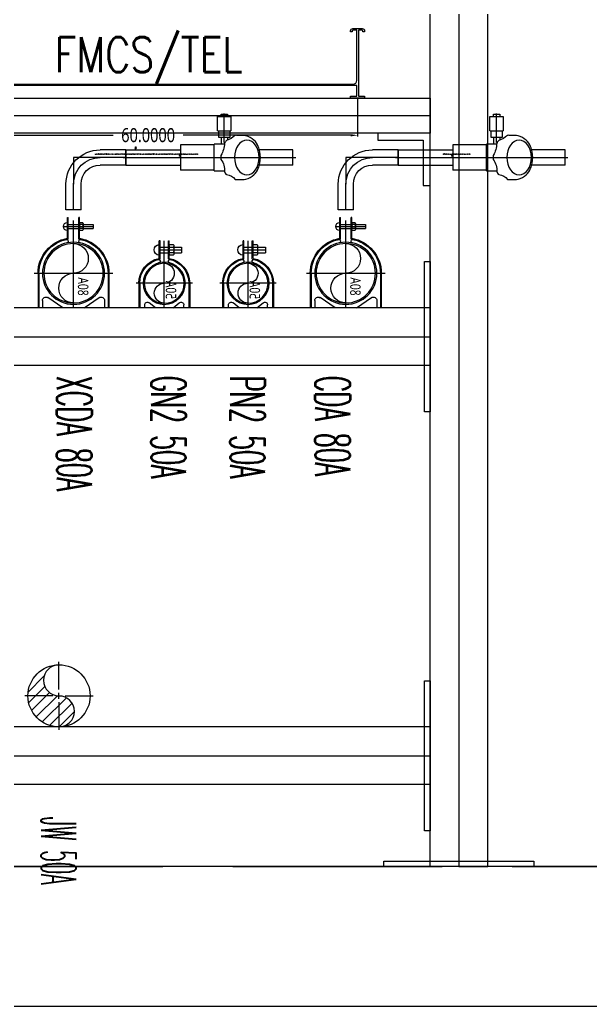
# Model space of a CAD drawing. Extents: x -3080 to 28500, y -1326 to 31609.
# Drawn here: x 11174.5 to 11256.4, y 26300.8 to 26442 of the extents above; entities that cross this region are included whole.
import ezdxf
from ezdxf.enums import TextEntityAlignment as Align
from ezdxf.xclip import XClip

# ---------------------------------------------------------------- set-up
doc = ezdxf.new("R2010")
doc.units = 0
doc.header["$LTSCALE"] = 100
doc.header["$XCLIPFRAME"] = 2
doc.linetypes.add('188K-SM-07-F10-MECH-CR PIPE-Y2257103$0$CENTER', pattern=[2, 1.25, -0.25, 0.25, -0.25])
doc.linetypes.add('188K-SM-07-F10-MECH-CR PIPE-Y2257103$0$X-S-FAB_SL ALL$0$HIDDEN', pattern=[0.4, 0.3, -0.1])
for name, color, linetype in [('0-xref', 8, 'Continuous'), ('188K-SM-07-F10-MECH-CR PIPE-Y2257103$0$0-AP7P1-SM-08-BG_CDA', 6, 'Continuous'), ('188K-SM-07-F10-MECH-CR PIPE-Y2257103$0$0-BG', 6, 'Continuous'), ('188K-SM-07-F10-MECH-CR PIPE-Y2257103$0$0-Y-CCD', 5, 'Continuous'), ('188K-SM-07-F10-MECH-CR PIPE-Y2257103$0$15P6-SM-08-FNN-320-A(10)-UIS-TCM$0$15P6-SM-08-FNN-320-A(10)-UIS-TCM$0$15P6-SM-08-FNN-320-A(10)-UIS-TCM$0$15P6-SM-08-FNN-320-A(10)-UIS-TCM$0$15P6-SM-08-FNN-320-A(10)-UIS-TCM$0$G-BG_XCDA.TXT', 21, 'Continuous'), ('188K-SM-07-F10-MECH-CR PIPE-Y2257103$0$18P6-SM-08-FNN-120-A(X)-20211124$0$0-和淞-G-BG_PN2', 116, 'Continuous'), ('188K-SM-07-F10-MECH-CR PIPE-Y2257103$0$AP6A-SM-08-FNN-300-A(18)-BAY$0$0-PV', 5, 'Continuous'), ('188K-SM-07-F10-MECH-CR PIPE-Y2257103$0$AP7P1-SM-08-FNN-120-A(12.5)-SMP$0$18P6-SM-08-FNN-120-A(X)-20211124$0$0-和淞-G-BG_GN2', 5, 'Continuous'), ('188K-SM-07-F10-MECH-CR PIPE-Y2257103$0$DIM', 3, 'Continuous'), ('188K-SM-07-F10-MECH-CR PIPE-Y2257103$0$H-TXT', 7, 'Continuous'), ('188K-SM-07-F10-MECH-CR PIPE-Y2257103$0$SH-LINE-130', 2, 'Continuous'), ('188K-SM-07-F10-MECH-CR PIPE-Y2257103$0$UPW_PVDF', 7, 'Continuous'), ('188K-SM-07-F10-MECH-CR PIPE-Y2257103$0$X-S-FAB_SL ALL$0$ASP_8', 8, 'Continuous'), ('188K-SM-07-F10-MECH-CR PIPE-Y2257103$0$X-S-FAB_SL ALL$0$HID', 5, '188K-SM-07-F10-MECH-CR PIPE-Y2257103$0$X-S-FAB_SL ALL$0$HIDDEN')]:
    doc.layers.add(name, color=color, linetype=linetype)
doc.layers.add('188K-SM-07-F10-MECH-CR PIPE-Y2257103$0$Blcok.TXT', color=7, linetype='Continuous', plot=False)
doc.layers.add('188K-SM-07-F10-MECH-CR PIPE-Y2257103$0$Block.TXT', color=7, linetype='Continuous', plot=False)
doc.styles.add('188K-SM-07-F10-MECH-CR PIPE-Y2257103$0$AA-TXT', font='romans.shx', dxfattribs={"bigfont": 'chineset.shx'})
doc.styles.add('188K-SM-07-F10-MECH-CR PIPE-Y2257103$0$AP6A-SM-08-FNN-300-A(18)-BAY$0$15P6-SM-08-FNN-100-A(D)-UIS-TCM$0$aa-txt', font='simplex.shx', dxfattribs={"width": 0.8, "bigfont": 'CHINA.shx'})
doc.styles.add('188K-SM-07-F10-MECH-CR PIPE-Y2257103$0$AP6A-SM-08-FNN-300-A(18)-BAY$0$15P6-SM-08-FNN-100-A(D)-UIS-TCM$0$SM-08-FNN-300-0_WWT(8)$0$SIMPLEX', font='SIMPLEX.shx', dxfattribs={"width": 0.7})
doc.styles.add('188K-SM-07-F10-MECH-CR PIPE-Y2257103$0$Standard', font='', dxfattribs={"width": 0.8})
doc.styles.add('188K-SM-07-F10-MECH-CR PIPE-Y2257103$0$TXT', font='txt.shx', dxfattribs={"width": 0.55, "bigfont": 'chineset.shx'})
doc.styles.get('188K-SM-07-F10-MECH-CR PIPE-Y2257103$0$Standard').set_extended_font_data('Microsoft JhengHei')
doc.dimstyles.new('188K-SM-07-F10-MECH-CR PIPE-Y2257103$0$Standard', dxfattribs={"dimtxt": 0.18, "dimasz": 0.18, "dimexe": 0.18, "dimexo": 0.0625, "dimgap": 0.09, "dimtad": 0, "dimtih": 1, "dimtoh": 1, "dimdec": 4, "dimzin": 0, "dimdsep": 46, "dimtxsty": '188K-SM-07-F10-MECH-CR PIPE-Y2257103$0$Standard', "dimcen": 0.09, "dimadec": 0, "dimazin": 0, "dimtfac": 1, "dimtdec": 4, "dimtofl": 0, "dimtmove": 0, "dimatfit": 3, "dimfxl": 1, "dimtolj": 1, "dimtzin": 0, "dimarcsym": 0})

# ---------------------------------------------------------------- blocks, each defined once
blk = doc.blocks.new('188K-SM-07-F10-MECH-CR PIPE-Y2257103$0$X-S-FAB_SL ALL')
at = {"layer": '188K-SM-07-F10-MECH-CR PIPE-Y2257103$0$X-S-FAB_SL ALL$0$ASP_8'}
blk.add_line((6621.479, -73033.977), (7351.479, -73033.977), dxfattribs=at)
at = {"layer": '188K-SM-07-F10-MECH-CR PIPE-Y2257103$0$X-S-FAB_SL ALL$0$HID'}
blk.add_line((-2628.521, -73013.977), (19076.479, -73013.977), dxfattribs=at)
blk = doc.blocks.new('*U213')
h = blk.add_hatch()
h.set_pattern_fill('ANSI31', color=1, scale=8.89, style=0)
h.set_pattern_definition([(45, (0, 0), (-0.78577, 0.78577), [])])
h.paths.add_polyline_path([(0, 4.45, 0.414214), (-4.45, 0, 0.414214), (0, -4.45, 1), (0, 0, -1)])
at = {"color": 1}
for p, q in [((0, 0.89), (0, 4.89)), ((-0.89, 0), (-4.89, 0)), ((-0.44, 0), (0.44, 0)), ((0, -0.44), (0, 0.44)), ((0.89, 0), (4.89, 0)), ((0, -0.89), (0, -4.89))]:
    blk.add_line(p, q, dxfattribs=at)
blk.add_circle((0, 0), 4.45)
for centre, start, end in [((0, 2.22), 90, 270), ((0, -2.22), 270, 90)]:
    blk.add_arc(centre, 2.22, start, end, dxfattribs=at)
at = {"style": '188K-SM-07-F10-MECH-CR PIPE-Y2257103$0$AP6A-SM-08-FNN-300-A(18)-BAY$0$15P6-SM-08-FNN-100-A(D)-UIS-TCM$0$aa-txt', "width": 0.8, "flags": 1}
blk.add_attdef('高度(cm)', (0.02, 0.14), '', height=0.2, dxfattribs=at)
blk = doc.blocks.new('188K-SM-07-F10-MECH-CR PIPE-Y2257103$0$SEC-P-Clamp-80A')
at = {"color": 0, "linetype": 'ByBlock'}
for p, q in [((-8.7, 99.5), (-8.7, 129.5)), ((-8.7, 129.5), (-7.5, 129.5)), ((-7.5, 98.5), (-7.5, 129.5)), ((7.5, 98.5), (7.5, 129.5)), ((8.7, 129.5), (7.5, 129.5)), ((8.7, 99.5), (8.7, 129.5)), ((-13.7, 119.5), (-28.3, 119.5)), ((-28.3, 119.5), (-28.3, 113.5)), ((-13.7, 113.5), (-28.3, 113.5)), ((-13.7, 120.9), (-13.7, 112.2)), ((-9.5, 122.3), (-12.9, 122.3)), ((-12.9, 119.4), (-9.5, 119.4)), ((-12.9, 113.6), (-9.5, 113.6)), ((-8.7, 112.2), (-8.7, 120.9)), ((7.5, 119.5), (-7.5, 119.5)), ((7.5, 113.5), (-7.5, 113.5)), ((-12.9, 110.8), (-9.5, 110.8)), ((-50.8, 49.5), (-50.8, 0)), ((-49.5, 49.5), (-49.5, 0)), ((49.5, 49.5), (49.5, 0)), ((50.8, 49.5), (50.8, 0)), ((-15.2, 0), (-36.8, 14.6)), ((15.2, 0), (36.8, 14.6)), ((-50.8, 0), (50.8, 0)), ((-44.5, 10.4), (-44.5, 0)), ((44.5, 10.4), (44.5, 0))]:
    blk.add_line(p, q, dxfattribs=at)
at = {"color": 1, "linetype": '188K-SM-07-F10-MECH-CR PIPE-Y2257103$0$CENTER'}
for p, q in [((0, 0), (0, 129.1)), ((14.5, 116.5), (-28.3, 116.5)), ((56.3, 49.5), (-56.3, 49.5))]:
    blk.add_line(p, q, dxfattribs=at)
at = {"color": 0, "linetype": 'ByBlock'}
for radius in [44.5, 42.5]:
    blk.add_circle((0, 49.5), radius, dxfattribs=at)
for centre, radius, start, end in [((-12, 120.9), 1.7, 122.0046, 237.9954), ((-8.1, 116.5), 5.61, 149.0209, 210.9791), ((-12, 112.2), 1.7, 122.0046, 237.9954), ((-10.4, 120.9), 1.7, 302.0046, 57.9954), ((-14.3, 116.5), 5.61, 329.0209, 30.9791), ((-10.4, 112.2), 1.7, 302.0046, 57.9954), ((8.7, 116.5), 5.77, 270, 90), ((0, 49.5), 50.8, 99.8709, 180), ((0, 49.5), 50.8, 0, 80.1291), ((0, 49.5), 49.5, 98.7059, 180), ((-10, 95.4), 2.5, 284.2411, 104.2411), ((0, 49.5), 49.5, 0, 81.2941), ((10, 95.4), 2.5, 75.7589, 255.7589), ((-39.5, 10.4), 5, 55.9469, 180), ((39.5, 10.4), 5, 0, 124.0531)]:
    blk.add_arc(centre, radius, start, end, dxfattribs=at)
for centre, start, end in [((0, 70.8), 90, 270), ((0, 28.3), 270, 90)]:
    blk.add_arc(centre, 21.2, start, end)
at = {"color": 2, "linetype": 'ByBlock', "style": '188K-SM-07-F10-MECH-CR PIPE-Y2257103$0$Standard', "width": 0.75}
blk.add_text('80A', height=15, rotation=90, dxfattribs=at).set_placement((-13.8, 30.6), align=Align.MIDDLE)
blk = doc.blocks.new('*U1538')
at = {"color": 0}
blk.add_blockref('188K-SM-07-F10-MECH-CR PIPE-Y2257103$0$SEC-P-Clamp-80A', (0, 0), dxfattribs=at)
blk = doc.blocks.new('188K-SM-07-F10-MECH-CR PIPE-Y2257103$0$SEC-P-Clamp-50A')
at = {"color": 0, "linetype": 'ByBlock'}
for p, q in [((-13.7, 87), (-24.8, 87)), ((-24.8, 87), (-24.8, 79)), ((-13.7, 88.6), (-13.7, 77.4)), ((-8, 90.5), (-12.9, 90.5)), ((-8, 86.7), (-12.9, 86.7)), ((-7.2, 71), (-7.2, 96)), ((-6, 96), (-7.2, 96)), ((-7.2, 77.4), (-7.2, 88.6)), ((-6, 70), (-6, 96)), ((6, 87), (-6, 87)), ((6, 70), (6, 96)), ((6, 96), (7.2, 96)), ((7.2, 71), (7.2, 96)), ((-13.7, 79), (-24.8, 79)), ((-8, 79.2), (-12.9, 79.2)), ((-12.9, 75.5), (-8, 75.5)), ((6, 79), (-6, 79)), ((-36.5, 35.2), (-36.5, 0)), ((-35.2, 35.2), (-35.2, 0)), ((35.2, 35.2), (35.2, 0)), ((36.5, 35.2), (36.5, 0)), ((-36.5, 0), (36.5, 0)), ((-28, 0), (-28, 4.2)), ((-12.5, 0), (-21.5, 7.3)), ((12.5, 0), (21.5, 7.3)), ((28, 0), (28, 4.2))]:
    blk.add_line(p, q, dxfattribs=at)
at = {"color": 1, "linetype": '188K-SM-07-F10-MECH-CR PIPE-Y2257103$0$CENTER'}
for p, q in [((0, 0), (0, 95.9)), ((7.2, 83), (-24.8, 83)), ((-40.2, 35.2), (40.2, 35.2))]:
    blk.add_line(p, q, dxfattribs=at)
at = {"color": 0, "linetype": 'ByBlock'}
for radius in [30.2, 28.6]:
    blk.add_circle((0, 35.2), radius, dxfattribs=at)
for centre, radius, start, end in [((-11.1, 88.6), 2.6, 133.818, 226.182), ((-4.5, 83), 9.2, 155.9322, 204.0678), ((-9.8, 88.6), 2.6, 313.818, 46.182), ((-16.4, 83), 9.2, 335.9322, 24.0678), ((7.2, 83), 7.51, 270, 90), ((0, 35.2), 36.4, 101.3926, 180), ((-11.1, 77.4), 2.6, 133.818, 226.182), ((-9.8, 77.4), 2.6, 313.818, 46.182), ((0, 35.2), 36.4, 0, 78.6074), ((0, 35.2), 35.2, 99.8002, 180), ((0, 49.5), 14.3, 90, 270), ((-8.5, 66.9), 2.51, 279.2496, 105.0462), ((0, 35.2), 35.2, 0, 80.1998), ((8.5, 66.9), 2.51, 74.9538, 260.7504), ((0, 21), 14.3, 270, 90), ((-24, 4.2), 4, 50.95, 180), ((24, 4.2), 4, 0, 129.05)]:
    blk.add_arc(centre, radius, start, end, dxfattribs=at)
at = {"color": 2, "linetype": 'ByBlock', "style": '188K-SM-07-F10-MECH-CR PIPE-Y2257103$0$Standard', "width": 0.75}
blk.add_text('50A', height=15, rotation=90, dxfattribs=at).set_placement((-9.7, 25.6), align=Align.MIDDLE)
blk = doc.blocks.new('*U259')
at = {"color": 0}
blk.add_blockref('188K-SM-07-F10-MECH-CR PIPE-Y2257103$0$SEC-P-Clamp-50A', (0, 0), dxfattribs=at)
blk = doc.blocks.new('*D1544')
at = {"layer": '188K-SM-07-F10-MECH-CR PIPE-Y2257103$0$DIM', "color": 0, "lineweight": -2, "transparency": 16777216}
for p, q in [((0, -0.06), (0, -5.47)), ((60, -0.06), (60, -5.47)), ((1, -5.29), (24.98, -5.29)), ((59, -5.29), (35.02, -5.29))]:
    blk.add_line(p, q, dxfattribs=at)
at = {"layer": '188K-SM-07-F10-MECH-CR PIPE-Y2257103$0$DIM', "color": 0, "transparency": 16777216}
for points in [[(1, -5.13), (1, -5.46), (0, -5.29)], [(59, -5.13), (59, -5.46), (60, -5.29)]]:
    blk.add_solid(points, dxfattribs=at)
at = {"layer": 'DefPoints', "color": 0, "transparency": 16777216}
for p in [(0, 0), (60, 0), (60, -5.29)]:
    blk.add_point(p, dxfattribs=at)
at = {"layer": '188K-SM-07-F10-MECH-CR PIPE-Y2257103$0$DIM', "color": 0, "transparency": 16777216, "insert": (30, -5.29), "char_height": 2, "attachment_point": 5, "style": '188K-SM-07-F10-MECH-CR PIPE-Y2257103$0$Standard'}
blk.add_mtext('\\A1;60.0000', dxfattribs=at)
blk = doc.blocks.new('188K-SM-07-F10-MECH-CR PIPE-Y2257103$0$Bellow_15A_R')
at = {"color": 0}
for p, q in [((4.81, 1.8), (0, 1.8)), ((0, -1.8), (0, 1.8)), ((4.81, 1.9), (4.81, -1.9)), ((4.81, 1.9), (6.29, 1.9)), ((-7.83, 1.08), (0, 1.08)), ((-7.83, 1.08), (-7.83, -1.08)), ((16.07, 1.08), (11.29, 1.08)), ((16.07, 1.08), (16.07, -1.08)), ((-7.83, -1.08), (0, -1.08)), ((16.07, -1.08), (11.29, -1.08)), ((4.81, -1.8), (0, -1.8)), ((6.28, -1.9), (4.81, -1.9))]:
    blk.add_line(p, q, dxfattribs=at)
at = {"color": 2, "linetype": '188K-SM-07-F10-MECH-CR PIPE-Y2257103$0$CENTER', "ltscale": 3}
blk.add_line((-8.24, 0), (16.48, 0), dxfattribs=at)
at = {"color": 0}
blk.add_lwpolyline([(11.13, -1.55, -0.129678), (10.5, -2.5, -0.076709), (9.35, -3.11), (9.11, -3.14), (8.07, -3.17, -0.111401), (7.8, -3.16, 0.105556), (6.58, -2.45, -0.110801), (6.28, -2.02, 0.124714), (5.78, -0.3, -0.093313), (5.78, 0.3, 0.191988), (6.28, 2.02, -0.199243), (6.58, 2.45, 0.232869), (7.8, 3.16, -0.069384), (8.07, 3.17), (9.11, 3.14), (9.35, 3.11, -0.093734), (10.5, 2.49, -0.099389), (11.13, 1.55, -0.039332), (11.36, 0.8, -0.090181), (11.36, -0.8, -0.048841)], format="xyb", close=True, dxfattribs=at)
blk.add_ellipse((9.49, 0), major_axis=(0, -2.49), ratio=0.70911, dxfattribs=at)
blk = doc.blocks.new('*U1609')
at = {"color": 0}
for p, q in [((5.81, -2.88), (5.81, -1.9)), ((6.7, -2.88), (6.7, -2.49)), ((5.3, -3.84), (5.33, -3.82)), ((5.33, -3.82), (7.18, -3.82)), ((5.46, -3.5), (5.46, -3.5)), ((7.05, -2.88), (7.04, -2.88)), ((7.04, -3.5), (7.05, -3.5)), ((7.21, -3.84), (7.18, -3.82))]:
    blk.add_line(p, q, dxfattribs=at)
at = {"color": 2, "linetype": '188K-SM-07-F10-MECH-CR PIPE-Y2257103$0$CENTER'}
blk.add_line((6.25, -2.15), (6.25, -6.29), dxfattribs=at)
at = {"color": 0}
for points in [[(5.3, -3.83), (5.3, -5.88), (7.21, -5.88), (7.21, -3.83)], [(7.05, -3.82), (7.04, -2.88), (5.46, -2.88), (5.46, -2.88), (5.46, -3.82)], [(5.81, -5.88), (5.81, -6.2), (6.7, -6.2), (6.7, -5.88)]]:
    blk.add_lwpolyline(points, dxfattribs=at)
blk.add_blockref('188K-SM-07-F10-MECH-CR PIPE-Y2257103$0$Bellow_15A_R', (0, 0), dxfattribs=at)
at = {"layer": '188K-SM-07-F10-MECH-CR PIPE-Y2257103$0$Blcok.TXT', "color": 0, "style": '188K-SM-07-F10-MECH-CR PIPE-Y2257103$0$TXT', "width": 0.6}
for tag, p in [('進吹氣口', (-0.18, -0.29)), ('管徑', (-0.18, -0.41)), ('氣種', (-0.18, -0.54))]:
    blk.add_attdef(tag, p, '', height=0.1, dxfattribs=at)
blk = doc.blocks.new('*U1617')
at = {"color": 0}
for p, q in [((-2.23, -28.92), (-5.92, -28.92)), ((-2.23, -31.09), (-2.23, -28.92)), ((-2.23, -31.09), (-5.92, -31.09)), ((-10.81, -37.5), (-10.81, -33.81)), ((-8.65, -37.5), (-8.65, -33.81)), ((-10.81, -37.5), (-8.65, -37.5))]:
    blk.add_line(p, q, dxfattribs=at)
at = {"color": 1}
for p, q in [((-2.23, -30), (-5.92, -30)), ((-9.73, -37.5), (-9.73, -33.81))]:
    blk.add_line(p, q, dxfattribs=at)
at = {"color": 0}
for radius in [4.89, 2.73]:
    blk.add_arc((-5.92, -33.81), radius, 90, 180, dxfattribs=at)
at = {"color": 1}
blk.add_arc((-5.92, -33.81), 3.81, 90, 180, dxfattribs=at)
at = {"layer": 'DefPoints'}
blk.add_lwpolyline([(-9.73, -33.81), (-9.73, -30), (-5.92, -30)], dxfattribs=at)
blk = doc.blocks.new('*U1543')
blk.add_lwpolyline([(0.12, 1.84), (0.12, 0.3), (1, 0.3), (1, 0), (-1, 0), (-1, 0.3), (-0.12, 0.3), (-0.12, 9.76), (-0.66, 9.76, 0.414213562), (-0.76, 9.66), (-0.76, 9.5), (-1, 9.5), (-1, 9.66, -0.414213562), (-0.66, 10), (0.66, 10, -0.414213562), (1, 9.66), (1, 9.5), (0.76, 9.5), (0.76, 9.66, 0.414213562), (0.66, 9.76), (0.12, 9.76), (0.12, 2.54, 0.414213562), (0.62, 2.04), (59.38, 2.04, 0.414213562), (59.88, 2.54), (59.88, 9.76), (59.34, 9.76, 0.414213562), (59.24, 9.66), (59.24, 9.5), (59, 9.5), (59, 9.66, -0.414213562), (59.34, 10), (60.66, 10, -0.414213562), (61, 9.66), (61, 9.5), (60.76, 9.5), (60.76, 9.66, 0.414213562), (60.66, 9.76), (60.12, 9.76), (60.12, 0.3), (61, 0.3), (61, 0), (59, 0), (59, 0.3), (59.88, 0.3), (59.88, 1.84)], format="xyb", close=True)
at = {"layer": '188K-SM-07-F10-MECH-CR PIPE-Y2257103$0$DIM'}
dim = blk.add_linear_dim(base=(60, -5.29392), p1=(0, 0), p2=(60, 0), dimstyle='188K-SM-07-F10-MECH-CR PIPE-Y2257103$0$Standard', override={"dimtxt": 2, "dimasz": 1, "dimfxl": 0.1}, dxfattribs=at)
dim.commit()
dim.dimension.update_dxf_attribs({"geometry": '*D1544', "text_midpoint": (30, -5.29392)})
blk = doc.blocks.new('188K-SM-07-F10-MECH-CR PIPE-Y2257103$0$Mero')
at = {"layer": '188K-SM-07-F10-MECH-CR PIPE-Y2257103$0$SH-LINE-130', "ltscale": 0.1}
blk.add_line((10734.24, -72906.48), (10604.24, -72906.48), dxfattribs=at)
for points in [[(10734.24, -73013.98), (10734.24, -72789.78), (10738.37, -72789.78), (10738.37, -73013.98)], [(10742.5, -73013.98), (10742.5, -72789.78), (10738.37, -72789.78), (10738.37, -73013.98)], [(10734.24, -72908.98), (10604.24, -72908.98), (10604.24, -72903.98), (10734.24, -72903.98)], [(10734.24, -72908.98), (10726.74, -72908.98), (10726.74, -72909.98), (10733.24, -72909.98), (10733.24, -72916.48), (10734.24, -72916.48)], [(10734.24, -72927.36), (10734.24, -72948.86), (10733.44, -72948.86), (10733.44, -72927.36)], [(10734.24, -72933.98), (10605.04, -72933.98), (10605.04, -72938.11), (10734.24, -72938.11)], [(10734.24, -72942.24), (10605.04, -72942.24), (10605.04, -72938.11), (10734.24, -72938.11)], [(10734.24, -72987.36), (10734.24, -73008.86), (10733.44, -73008.86), (10733.44, -72987.36)], [(10734.24, -72993.98), (10605.04, -72993.98), (10605.04, -72998.11), (10734.24, -72998.11)], [(10734.24, -73002.24), (10605.04, -73002.24), (10605.04, -72998.11), (10734.24, -72998.11)], [(10749.12, -73013.98), (10727.62, -73013.98), (10727.62, -73013.18), (10749.12, -73013.18)]]:
    blk.add_lwpolyline(points, close=True, dxfattribs=at)
at = {"layer": '188K-SM-07-F10-MECH-CR PIPE-Y2257103$0$0-AP7P1-SM-08-BG_CDA'}
ref = blk.add_blockref('*U1609', (10737.51, -72912.45), dxfattribs=dict(at, xscale=-1, rotation=180))
ref.add_attrib('進吹氣口', 'IOPP', (10737.53, -72912.16), dxfattribs={"layer": '188K-SM-07-F10-MECH-CR PIPE-Y2257103$0$Blcok.TXT', "color": 0, "height": 0.1, "rotation": 180, "style": '188K-SM-07-F10-MECH-CR PIPE-Y2257103$0$TXT', "width": 0.6})
ref.add_attrib('管徑', '15A', (10737.47, -72912.04), dxfattribs={"layer": '188K-SM-07-F10-MECH-CR PIPE-Y2257103$0$Blcok.TXT', "color": 0, "height": 0.1, "rotation": 180, "style": '188K-SM-07-F10-MECH-CR PIPE-Y2257103$0$TXT', "width": 0.6})
ref.add_attrib('氣種', '188K-SM-07-F10-MECH-CR PIPE-Y2257103$0$0-AP7P1-SM-08-BG_CDA', (10740, -72911.91), dxfattribs={"layer": '188K-SM-07-F10-MECH-CR PIPE-Y2257103$0$Blcok.TXT', "color": 0, "height": 0.1, "rotation": 180, "style": '188K-SM-07-F10-MECH-CR PIPE-Y2257103$0$TXT', "width": 0.6})
ref = blk.add_blockref('*U1617', (10692.17, -72922.18), dxfattribs=dict(at, xscale=-1.000000000000001, rotation=90))
ref.add_attrib('氣種', 'CHW', (10691.98, -72911.02), dxfattribs={"layer": '188K-SM-07-F10-MECH-CR PIPE-Y2257103$0$Block.TXT', "height": 0.1, "style": '188K-SM-07-F10-MECH-CR PIPE-Y2257103$0$TXT', "width": 0.6})
ref.add_attrib('管徑', '250A', (10691.95, -72911.21), dxfattribs={"layer": '188K-SM-07-F10-MECH-CR PIPE-Y2257103$0$Block.TXT', "height": 0.1, "style": '188K-SM-07-F10-MECH-CR PIPE-Y2257103$0$TXT', "width": 0.6})
at = {"layer": '188K-SM-07-F10-MECH-CR PIPE-Y2257103$0$0-AP7P1-SM-08-BG_CDA', "xscale": -0.1, "yscale": 0.1, "zscale": 0.1}
blk.add_blockref('*U1538', (10722.17, -72933.98), dxfattribs=at)
at = {"layer": '188K-SM-07-F10-MECH-CR PIPE-Y2257103$0$0-Y-CCD', "color": 5}
blk.add_blockref('*U1543', (10663.86, -72903.98), dxfattribs=at)
at = {"layer": '188K-SM-07-F10-MECH-CR PIPE-Y2257103$0$15P6-SM-08-FNN-320-A(10)-UIS-TCM$0$15P6-SM-08-FNN-320-A(10)-UIS-TCM$0$15P6-SM-08-FNN-320-A(10)-UIS-TCM$0$15P6-SM-08-FNN-320-A(10)-UIS-TCM$0$15P6-SM-08-FNN-320-A(10)-UIS-TCM$0$G-BG_XCDA.TXT'}
ref = blk.add_blockref('*U1609', (10698.51, -72912.45), dxfattribs=dict(at, xscale=-1, rotation=180))
ref.add_attrib('進吹氣口', 'IOPP', (10698.53, -72912.16), dxfattribs={"layer": '188K-SM-07-F10-MECH-CR PIPE-Y2257103$0$Blcok.TXT', "color": 0, "height": 0.1, "rotation": 180, "style": '188K-SM-07-F10-MECH-CR PIPE-Y2257103$0$TXT', "width": 0.6})
ref.add_attrib('管徑', '15A', (10698.47, -72912.04), dxfattribs={"layer": '188K-SM-07-F10-MECH-CR PIPE-Y2257103$0$Blcok.TXT', "color": 0, "height": 0.1, "rotation": 180, "style": '188K-SM-07-F10-MECH-CR PIPE-Y2257103$0$TXT', "width": 0.6})
ref.add_attrib('氣種', '188K-SM-07-F10-MECH-CR PIPE-Y2257103$0$15P6-SM-08-FNN-320-A(10)-UIS-TCM$0$15P6-SM-08-FNN-320-A(10)-UIS-TCM$0$15P6-SM-08-FNN-320-A(10)-UIS-TCM$0$15P6-SM-08-FNN-320-A(10)-UIS-TCM$0$15P6-SM-08-FNN-320-A(10)-UIS-TCM$0$G-BG_XCDA.TXT', (10701, -72911.91), dxfattribs={"layer": '188K-SM-07-F10-MECH-CR PIPE-Y2257103$0$Blcok.TXT', "color": 0, "height": 0.1, "rotation": 180, "style": '188K-SM-07-F10-MECH-CR PIPE-Y2257103$0$TXT', "width": 0.6})
ref = blk.add_blockref('*U1617', (10653.17, -72922.18), dxfattribs=dict(at, xscale=-1.000000000000001, rotation=90))
ref.add_attrib('氣種', 'CHW', (10652.98, -72911.02), dxfattribs={"layer": '188K-SM-07-F10-MECH-CR PIPE-Y2257103$0$Block.TXT', "height": 0.1, "style": '188K-SM-07-F10-MECH-CR PIPE-Y2257103$0$TXT', "width": 0.6})
ref.add_attrib('管徑', '250A', (10652.95, -72911.21), dxfattribs={"layer": '188K-SM-07-F10-MECH-CR PIPE-Y2257103$0$Block.TXT', "height": 0.1, "style": '188K-SM-07-F10-MECH-CR PIPE-Y2257103$0$TXT', "width": 0.6})
at = {"layer": '188K-SM-07-F10-MECH-CR PIPE-Y2257103$0$15P6-SM-08-FNN-320-A(10)-UIS-TCM$0$15P6-SM-08-FNN-320-A(10)-UIS-TCM$0$15P6-SM-08-FNN-320-A(10)-UIS-TCM$0$15P6-SM-08-FNN-320-A(10)-UIS-TCM$0$15P6-SM-08-FNN-320-A(10)-UIS-TCM$0$G-BG_XCDA.TXT', "xscale": -0.1000000000000002, "yscale": 0.1000000000000002, "zscale": 0.1}
blk.add_blockref('*U1538', (10683.17, -72933.98), dxfattribs=at)
at = {"layer": '188K-SM-07-F10-MECH-CR PIPE-Y2257103$0$18P6-SM-08-FNN-120-A(X)-20211124$0$0-和淞-G-BG_PN2', "xscale": -0.1, "yscale": 0.1, "zscale": 0.1}
blk.add_blockref('*U259', (10708.17, -72933.98), dxfattribs=at)
at = {"layer": '188K-SM-07-F10-MECH-CR PIPE-Y2257103$0$AP6A-SM-08-FNN-300-A(18)-BAY$0$0-PV'}
blk.add_blockref('*U213', (10681.09, -72989.53), dxfattribs=at)
at = {"layer": '188K-SM-07-F10-MECH-CR PIPE-Y2257103$0$AP7P1-SM-08-FNN-120-A(12.5)-SMP$0$18P6-SM-08-FNN-120-A(X)-20211124$0$0-和淞-G-BG_GN2', "xscale": -0.1, "yscale": 0.1, "zscale": 0.1}
blk.add_blockref('*U259', (10696.17, -72933.98), dxfattribs=at)
at = {"layer": '188K-SM-07-F10-MECH-CR PIPE-Y2257103$0$H-TXT', "color": 7, "style": '188K-SM-07-F10-MECH-CR PIPE-Y2257103$0$AP6A-SM-08-FNN-300-A(18)-BAY$0$15P6-SM-08-FNN-100-A(D)-UIS-TCM$0$SM-08-FNN-300-0_WWT(8)$0$SIMPLEX', "text_generation_flag": 6}
for s, width, p in [('XCDA 80A', 0.5, (10683.28, -72943.73, 0)), ('GN2 50A', 0.5, (10696.77, -72943.73, 0)), ('PN2 50A', 0.5, (10708.09, -72943.73, 0)), ('CDA 80A', 0.5, (10720.28, -72943.73, 0)), ('JW 50A', 0.4, (10681.05, -73006.82, 0))]:
    blk.add_text(s, height=5, rotation=90, dxfattribs=dict(at, width=width)).set_placement(p, align=Align.MIDDLE_LEFT)
at = {"layer": '188K-SM-07-F10-MECH-CR PIPE-Y2257103$0$UPW_PVDF', "style": '188K-SM-07-F10-MECH-CR PIPE-Y2257103$0$AA-TXT', "width": 0.8}
blk.add_text('FMCS/TEL', height=5, dxfattribs=at).set_placement((10680.5, -72897.72), align=Align.MIDDLE_LEFT)
blk = doc.blocks.new('188K-SM-07-F10-MECH-CR PIPE-Y2257103')
blk.add_line((23502.5, 26320.786), (1845, 26320.786))
ref = blk.add_blockref('188K-SM-07-F10-MECH-CR PIPE-Y2257103$0$X-S-FAB_SL ALL', (4473.521, 99334.763))
XClip(ref).set_block_clipping_path([(-7553.4648570136, -75341.9369645483), (24026.2025623869, -67725.7696244382)])
at = {"layer": '188K-SM-07-F10-MECH-CR PIPE-Y2257103$0$0-BG'}
blk.add_blockref('188K-SM-07-F10-MECH-CR PIPE-Y2257103$0$Mero', (499.02, 99334.763), dxfattribs=at)

msp = doc.modelspace()

# ---------------------------------------------------------------- block references
at = {"layer": '0-xref'}
msp.add_blockref('188K-SM-07-F10-MECH-CR PIPE-Y2257103', (0, 0), dxfattribs=at)

doc.saveas('drawing.dxf')
